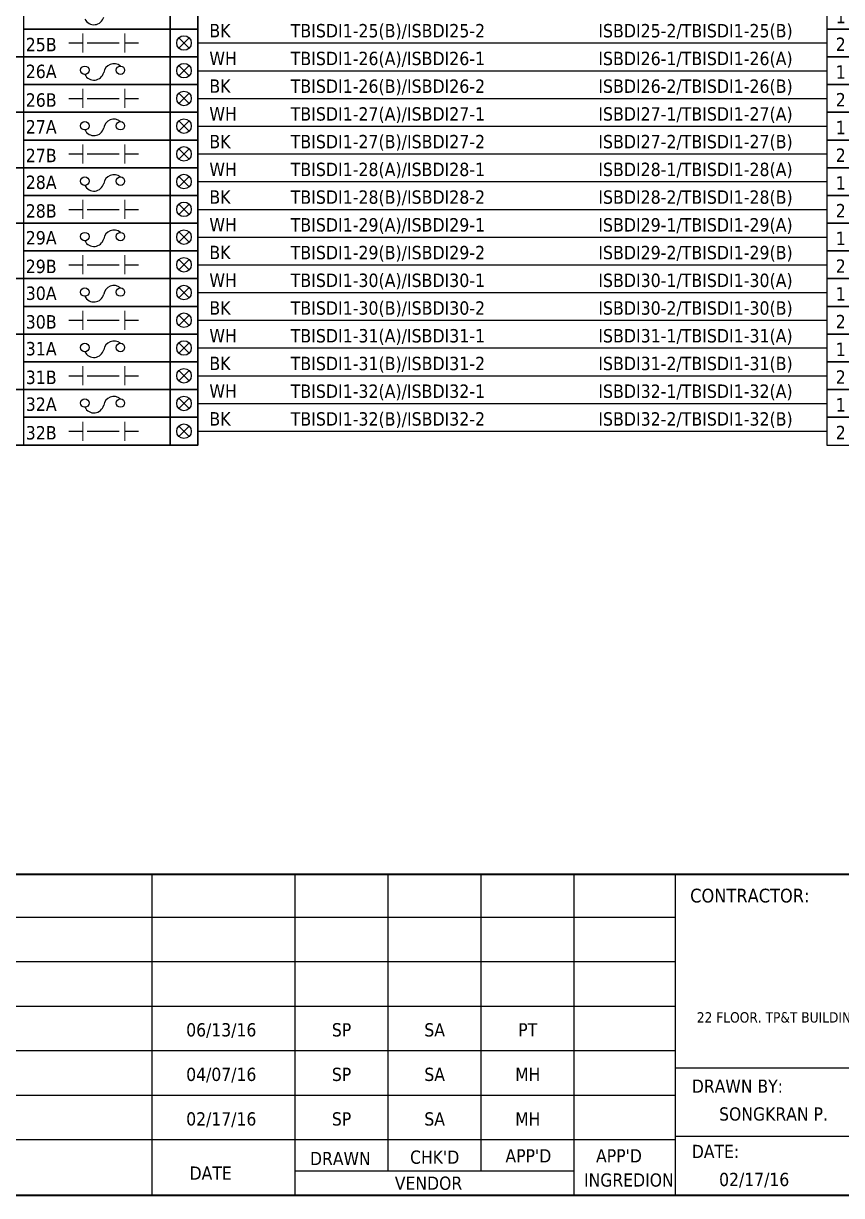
# Model space of a CAD drawing. Header units: millimetres. Extents: x 0 to 1792788, y -13 to 262234.
# Drawn here: x 712258 to 730900, y 92247 to 118939 of the extents above; entities that cross this region are included whole.
import ezdxf
from ezdxf.enums import TextEntityAlignment as Align

# ---------------------------------------------------------------- set-up
doc = ezdxf.new("R2010")
doc.units = ezdxf.units.MM
for name, color, linetype, lineweight in [('GT_1', 9, 'Continuous', 25), ('HELPPOINT', 7, 'Continuous', 25), ('MEMBER', 7, 'Continuous', 25), ('power', 7, 'Continuous', 25)]:
    doc.layers.add(name, color=color, linetype=linetype, lineweight=lineweight)
doc.styles.add('Tahoma', font='')
doc.styles.get('Tahoma').set_extended_font_data('Tahoma')

# ---------------------------------------------------------------- blocks, each defined once
blk = doc.blocks.new('TPA')
at = {"layer": 'GT_1', "color": 4, "ltscale": 25.4}
for p, q in [((14332560, 12749437), (14332560, 12757755)), ((14336263, 12749437), (14336263, 12757755)), ((14338674, 12750067), (14338674, 12757755)), ((14341086, 12750068), (14341086, 12757756)), ((14343490, 12749437), (14343490, 12757755)), ((14346116, 12749437), (14346116, 12757755)), ((14346116, 12756634), (14292753, 12756634)), ((14346116, 12755485), (14292753, 12755485)), ((14346116, 12754332), (14292753, 12754332)), ((14346116, 12753180), (14292753, 12753180)), ((14368833, 12752737), (14346116, 12752737)), ((14346116, 12752028), (14292753, 12752028)), ((14368833, 12750964), (14346116, 12750964)), ((14346114, 12750875), (14292753, 12750875)), ((14343490, 12750067), (14336263, 12750067))]:
    blk.add_line(p, q, dxfattribs=at)
at = {"layer": 'HELPPOINT', "color": 4, "lineweight": 35, "ltscale": 25.4}
blk.add_line((14405128, 12749437), (14292753, 12749437), dxfattribs=at)
blk.add_line((14405128, 12749437), (14292753, 12749437), dxfattribs=at)
at = {"layer": 'MEMBER', "color": 4, "lineweight": 35, "ltscale": 25.4}
blk.add_line((14292753, 12757755), (14405128, 12757755), dxfattribs=at)
blk.add_line((14292753, 12757755), (14405128, 12757755), dxfattribs=at)
at = {"color": 4, "insert": (14367280, 12754629), "char_height": 268.15, "attachment_point": 3, "style": 'Tahoma'}
blk.add_mtext('ROCKWELL AUTOMATION THAI CO.,LTD.\\P22 FLOOR. TP&T BUILDING. 1 VIBHAVADEE 19, VIBHAVADEE-RANGSIT RD. CHATUCHAK, CHATUCHAK, BANGKOK 10900 THAILAND\\PTEL +66 (0) 2936-1500 FAX +66 (0) 2936-1511', dxfattribs=at)
at = {"layer": 'MEMBER', "color": 4, "style": 'Tahoma'}
for s, height, p in [('CONTRACTOR:', 356.48, (14346493, 12757021)), ('DRAWN BY:', 342.8, (14346536, 12752097)), ('SONGKRAN P.', 342.77, (14347243, 12751377)), ("CHK'D", 342.8, (14339241, 12750260)), ("APP'D", 342.8, (14341710, 12750294)), ("APP'D", 342.8, (14344056, 12750294)), ('DATE:', 342.8, (14346536, 12750407)), ('DRAWN', 342.8, (14336649, 12750224)), ('DATE', 342.8, (14333532, 12749847)), ('INGREDION', 342.8, (14343744, 12749668)), ('02/17/16', 342.8, (14347243, 12749683)), ('VENDOR', 342.8, (14338846, 12749586))]:
    blk.add_text(s, height=height, dxfattribs=at).set_placement(p)
for s, p in [('06/13/16', (14334352, 12753726)), ('SP', (14337466, 12753726)), ('SA', (14339877, 12753726)), ('PT', (14342288, 12753726)), ('04/07/16', (14334352, 12752574)), ('SP', (14337466, 12752574)), ('SA', (14339877, 12752574)), ('MH', (14342288, 12752574)), ('02/17/16', (14334352, 12751421)), ('SP', (14337466, 12751421)), ('SA', (14339877, 12751421)), ('MH', (14342288, 12751421))]:
    blk.add_text(s, height=342.8, dxfattribs=at).set_placement(p, align=Align.MIDDLE_CENTER)
blk = doc.blocks.new('ISBDI')
at = {"color": 2, "ltscale": 25.4}
for points in [[(15670445, 12592788), (15671077, 12592788), (15671077, 12593420), (15670445, 12593420)], [(15670445, 12592157), (15675051, 12592157), (15675051, 12593420), (15670445, 12593420)], [(15674420, 12592788), (15675051, 12592788), (15675051, 12593420), (15674420, 12593420)], [(15670445, 12592157), (15671077, 12592157), (15671077, 12592788), (15670445, 12592788)], [(15674420, 12592157), (15675051, 12592157), (15675051, 12592788), (15674420, 12592788)]]:
    blk.add_lwpolyline(points, close=True, dxfattribs=at)
at = {"color": 7, "style": 'Tahoma'}
for s, p in [('1', (15670761, 12593073)), ('5', (15674735, 12593073)), ('2', (15670761, 12592442)), ('6', (15674735, 12592442))]:
    blk.add_text(s, height=305, dxfattribs=at).set_placement(p, align=Align.MIDDLE_CENTER)

msp = doc.modelspace()

# ---------------------------------------------------------------- linework, layer by layer
at = {"color": 7, "lineweight": 9, "ltscale": 25.4}
for p, q in [((713611, 118277), (713611, 118711)), ((714565, 118277), (714565, 118711)), ((713611, 117014), (713611, 117448)), ((714565, 117014), (714565, 117448)), ((713611, 115751), (713611, 116185)), ((714565, 115751), (714565, 116185)), ((713611, 114489), (713611, 114922)), ((714565, 114489), (714565, 114922)), ((713611, 113226), (713611, 113659)), ((714565, 113226), (714565, 113659)), ((713611, 111963), (713611, 112396)), ((714565, 111963), (714565, 112396)), ((713611, 110700), (713611, 111133)), ((714565, 110700), (714565, 111133)), ((713611, 109437), (713611, 109870)), ((714565, 109437), (714565, 109870))]:
    msp.add_line(p, q, dxfattribs=at)
at = {"color": 7, "ltscale": 25.4}
for p, q in [((715798, 118612), (716034, 118377)), ((716034, 118612), (715798, 118377)), ((713293, 118494), (713611, 118494)), ((713711, 118494), (714437, 118494)), ((714565, 118494), (714883, 118494)), ((716232, 118494), (730566, 118494)), ((713293, 117231), (713611, 117231)), ((713711, 117231), (714437, 117231)), ((714565, 117231), (714883, 117231)), ((715798, 117349), (716034, 117114)), ((716034, 117349), (715798, 117114)), ((716232, 117231), (730566, 117231)), ((713293, 115968), (713611, 115968)), ((713711, 115968), (714437, 115968)), ((714565, 115968), (714883, 115968)), ((715798, 116086), (716034, 115851)), ((716034, 116086), (715798, 115851)), ((716232, 115968), (730566, 115968)), ((715798, 114823), (716034, 114588)), ((716034, 114823), (715798, 114588)), ((713293, 114705), (713611, 114705)), ((713711, 114705), (714437, 114705)), ((714565, 114705), (714883, 114705)), ((716232, 114705), (730566, 114705)), ((713293, 113442), (713611, 113442)), ((713711, 113442), (714437, 113442)), ((714565, 113442), (714883, 113442)), ((715798, 113560), (716034, 113325)), ((716034, 113560), (715798, 113325)), ((716232, 113442), (730566, 113442)), ((713293, 112179), (713611, 112179)), ((713711, 112179), (714437, 112179)), ((714565, 112179), (714883, 112179)), ((715798, 112297), (716034, 112062)), ((716034, 112297), (715798, 112062)), ((716232, 112179), (730566, 112179)), ((713293, 110916), (713611, 110916)), ((713711, 110916), (714437, 110916)), ((714565, 110916), (714883, 110916)), ((715798, 111034), (716034, 110799)), ((716034, 111034), (715798, 110799)), ((716232, 110916), (730566, 110916)), ((715798, 109771), (716034, 109536)), ((716034, 109771), (715798, 109536)), ((713293, 109653), (713611, 109653)), ((713711, 109653), (714437, 109653)), ((714565, 109653), (714883, 109653)), ((716232, 109653), (730566, 109653))]:
    msp.add_line(p, q, dxfattribs=at)
at = {"color": 1, "ltscale": 25.4}
for p, q in [((715798, 117980), (716034, 117745)), ((716034, 117980), (715798, 117745)), ((715798, 116717), (716034, 116482)), ((716034, 116717), (715798, 116482)), ((715798, 115454), (716034, 115219)), ((716034, 115454), (715798, 115219)), ((715798, 114191), (716034, 113956)), ((716034, 114191), (715798, 113956)), ((715798, 112928), (716034, 112693)), ((716034, 112928), (715798, 112693)), ((715798, 111665), (716034, 111430)), ((716034, 111665), (715798, 111430)), ((715798, 110402), (716034, 110167)), ((716034, 110402), (715798, 110167))]:
    msp.add_line(p, q, dxfattribs=at)
at = {"color": 4, "ltscale": 25.4}
for p, q in [((716232, 117863), (730566, 117863)), ((716232, 116600), (730566, 116600)), ((716232, 115337), (730566, 115337)), ((716232, 114074), (730566, 114074)), ((716232, 112811), (730566, 112811)), ((716232, 111548), (730566, 111548)), ((716232, 110285), (730566, 110285))]:
    msp.add_line(p, q, dxfattribs=at)
at = {"color": 7, "lineweight": 30, "ltscale": 25.4}
for points in [[(711626, 119441), (716232, 119441), (716232, 118178), (711626, 118178), (711626, 119441)], [(711626, 118178), (716232, 118178), (716232, 116915), (711626, 116915), (711626, 118178)], [(711626, 116915), (716232, 116915), (716232, 115652), (711626, 115652), (711626, 116915)], [(711626, 115652), (716232, 115652), (716232, 114389), (711626, 114389), (711626, 115652)], [(711626, 114389), (716232, 114389), (716232, 113127), (711626, 113127), (711626, 114389)], [(711626, 113127), (716232, 113127), (716232, 111864), (711626, 111864), (711626, 113127)], [(711626, 111864), (716232, 111864), (716232, 110601), (711626, 110601), (711626, 111864)], [(711626, 110601), (716232, 110601), (716232, 109338), (711626, 109338), (711626, 110601)]]:
    msp.add_lwpolyline(points, dxfattribs=at)
at = {"color": 1, "ltscale": 25.4}
for points in [[(712258, 118810), (715600, 118810), (715600, 119441), (712258, 119441)], [(715600, 118810), (716232, 118810), (716232, 119441), (715600, 119441)], [(712258, 117547), (715600, 117547), (715600, 118178), (712258, 118178)], [(715600, 117547), (716232, 117547), (716232, 118178), (715600, 118178)], [(712258, 116284), (715600, 116284), (715600, 116915), (712258, 116915)], [(715600, 116284), (716232, 116284), (716232, 116915), (715600, 116915)], [(712258, 115021), (715600, 115021), (715600, 115652), (712258, 115652)], [(715600, 115021), (716232, 115021), (716232, 115652), (715600, 115652)], [(712258, 113758), (715600, 113758), (715600, 114389), (712258, 114389)], [(715600, 113758), (716232, 113758), (716232, 114389), (715600, 114389)], [(712258, 112495), (715600, 112495), (715600, 113127), (712258, 113127)], [(715600, 112495), (716232, 112495), (716232, 113127), (715600, 113127)], [(712258, 111232), (715600, 111232), (715600, 111864), (712258, 111864)], [(715600, 111232), (716232, 111232), (716232, 111864), (715600, 111864)], [(712258, 109969), (715600, 109969), (715600, 110601), (712258, 110601)], [(715600, 109969), (716232, 109969), (716232, 110601), (715600, 110601)]]:
    msp.add_lwpolyline(points, close=True, dxfattribs=at)
at = {"color": 7, "ltscale": 25.4}
for points in [[(712258, 118178), (715600, 118178), (715600, 118810), (712258, 118810)], [(715600, 118178), (716232, 118178), (716232, 118810), (715600, 118810)], [(712258, 116915), (715600, 116915), (715600, 117547), (712258, 117547)], [(715600, 116915), (716232, 116915), (716232, 117547), (715600, 117547)], [(712258, 115652), (715600, 115652), (715600, 116284), (712258, 116284)], [(715600, 115652), (716232, 115652), (716232, 116284), (715600, 116284)], [(712258, 114389), (715600, 114389), (715600, 115021), (712258, 115021)], [(715600, 114389), (716232, 114389), (716232, 115021), (715600, 115021)], [(712258, 113127), (715600, 113127), (715600, 113758), (712258, 113758)], [(715600, 113127), (716232, 113127), (716232, 113758), (715600, 113758)], [(712258, 111864), (715600, 111864), (715600, 112495), (712258, 112495)], [(715600, 111864), (716232, 111864), (716232, 112495), (715600, 112495)], [(712258, 110601), (715600, 110601), (715600, 111232), (712258, 111232)], [(715600, 110601), (716232, 110601), (716232, 111232), (715600, 111232)], [(712258, 109338), (715600, 109338), (715600, 109969), (712258, 109969)], [(715600, 109338), (716232, 109338), (716232, 109969), (715600, 109969)]]:
    msp.add_lwpolyline(points, close=True, dxfattribs=at)
for centre in [(715916, 118494), (715916, 117231), (715916, 115968), (715916, 114705), (715916, 113442), (715916, 112179), (715916, 110916), (715916, 109653)]:
    msp.add_circle(centre, 166, dxfattribs=at)
at = {"color": 1, "ltscale": 25.4}
for centre in [(715916, 117863), (715916, 116600), (715916, 115337), (715916, 114074), (715916, 112811), (715916, 111548), (715916, 110285)]:
    msp.add_circle(centre, 166, dxfattribs=at)
at = {"layer": 'power', "color": 1, "ltscale": 25.4}
for centre in [(713657, 117872), (714467, 117872), (713657, 116610), (714467, 116610), (713657, 115347), (714467, 115347), (713657, 114084), (714467, 114084), (713657, 112821), (714467, 112821), (713657, 111558), (714467, 111558), (713657, 110295), (714467, 110295)]:
    msp.add_circle(centre, 96.7, dxfattribs=at)
for centre, radius, start, end in [((713864, 119140), 230, 206.1634, 346.0383), ((714319, 117786), 235, 51.1309, 171.3254), ((713864, 117877), 230, 206.1634, 346.0383), ((714319, 116523), 235, 51.1309, 171.3254), ((713864, 116614), 230, 206.1634, 346.0383), ((714319, 115260), 235, 51.1309, 171.3254), ((713864, 115351), 230, 206.1634, 346.0383), ((713864, 114089), 230, 206.1634, 346.0383), ((714319, 113997), 235, 51.1309, 171.3254), ((714319, 112735), 235, 51.1309, 171.3254), ((713864, 112826), 230, 206.1634, 346.0383), ((714319, 111472), 235, 51.1309, 171.3254), ((713864, 111563), 230, 206.1634, 346.0383), ((713864, 110300), 230, 206.1634, 346.0383), ((714319, 110209), 235, 51.1309, 171.3254)]:
    msp.add_arc(centre, radius, start, end, dxfattribs=at)

# ---------------------------------------------------------------- block references
at = {"xscale": 0.8800000000046566, "yscale": 0.8800000000046566, "zscale": 0.8800000000046566}
msp.add_blockref('TPA', (-11897464, -11127258), dxfattribs=at)
for p in [(-14939880, -12473978), (-14939880, -12475241), (-14939880, -12476504), (-14939880, -12477767), (-14939880, -12479030), (-14939880, -12480293), (-14939880, -12481556), (-14939880, -12482819)]:
    msp.add_blockref('ISBDI', p)

# ---------------------------------------------------------------- texts
at = {"color": 7, "style": 'Tahoma'}
for s, p in [('BK', (716495, 118623)), ('TBISDI1-25(B)/ISBDI25-2', (718349, 118621)), ('ISBDI25-2/TBISDI1-25(B)', (725358, 118621)), ('BK', (716495, 117360)), ('TBISDI1-26(B)/ISBDI26-2', (718349, 117358)), ('ISBDI26-2/TBISDI1-26(B)', (725358, 117358)), ('BK', (716495, 116097)), ('TBISDI1-27(B)/ISBDI27-2', (718349, 116095)), ('ISBDI27-2/TBISDI1-27(B)', (725358, 116095)), ('BK', (716495, 114834)), ('TBISDI1-28(B)/ISBDI28-2', (718349, 114832)), ('ISBDI28-2/TBISDI1-28(B)', (725358, 114832)), ('BK', (716495, 113571)), ('TBISDI1-29(B)/ISBDI29-2', (718349, 113569)), ('ISBDI29-2/TBISDI1-29(B)', (725358, 113569)), ('BK', (716495, 112308)), ('TBISDI1-30(B)/ISBDI30-2', (718349, 112306)), ('ISBDI30-2/TBISDI1-30(B)', (725358, 112306)), ('BK', (716495, 111045)), ('TBISDI1-31(B)/ISBDI31-2', (718349, 111043)), ('ISBDI31-2/TBISDI1-31(B)', (725358, 111043)), ('BK', (716495, 109782)), ('TBISDI1-32(B)/ISBDI32-2', (718349, 109780)), ('ISBDI32-2/TBISDI1-32(B)', (725358, 109780))]:
    msp.add_text(s, height=304.8, dxfattribs=at).set_placement(p)
at = {"color": 4, "style": 'Tahoma'}
for s, p in [('WH', (716495, 117991)), ('TBISDI1-26(A)/ISBDI26-1', (718349, 117989)), ('ISBDI26-1/TBISDI1-26(A)', (725358, 117989)), ('WH', (716495, 116728)), ('TBISDI1-27(A)/ISBDI27-1', (718349, 116726)), ('ISBDI27-1/TBISDI1-27(A)', (725358, 116726)), ('WH', (716495, 115465)), ('TBISDI1-28(A)/ISBDI28-1', (718349, 115463)), ('ISBDI28-1/TBISDI1-28(A)', (725358, 115463)), ('TBISDI1-29(A)/ISBDI29-1', (718349, 114200)), ('ISBDI29-1/TBISDI1-29(A)', (725358, 114200)), ('WH', (716495, 114203)), ('WH', (716495, 112940)), ('TBISDI1-30(A)/ISBDI30-1', (718349, 112937)), ('ISBDI30-1/TBISDI1-30(A)', (725358, 112937)), ('WH', (716495, 111677)), ('TBISDI1-31(A)/ISBDI31-1', (718349, 111674)), ('ISBDI31-1/TBISDI1-31(A)', (725358, 111674)), ('WH', (716495, 110414)), ('TBISDI1-32(A)/ISBDI32-1', (718349, 110412)), ('ISBDI32-1/TBISDI1-32(A)', (725358, 110412))]:
    msp.add_text(s, height=304.8, dxfattribs=at).set_placement(p)
at = {"layer": 'power', "color": 7, "style": 'Tahoma'}
for s, p in [('25B', (712662, 118458)), ('26A', (712662, 117847)), ('26B', (712662, 117195)), ('27A', (712662, 116584)), ('27B', (712662, 115932)), ('28A', (712662, 115321)), ('28B', (712662, 114669)), ('29A', (712662, 114058)), ('29B', (712662, 113406)), ('30A', (712662, 112795)), ('30B', (712662, 112143)), ('31A', (712662, 111532)), ('31B', (712662, 110880)), ('32A', (712662, 110269)), ('32B', (712662, 109617))]:
    msp.add_text(s, height=305.3, dxfattribs=at).set_placement(p, align=Align.MIDDLE_CENTER)

doc.saveas('drawing.dxf')
